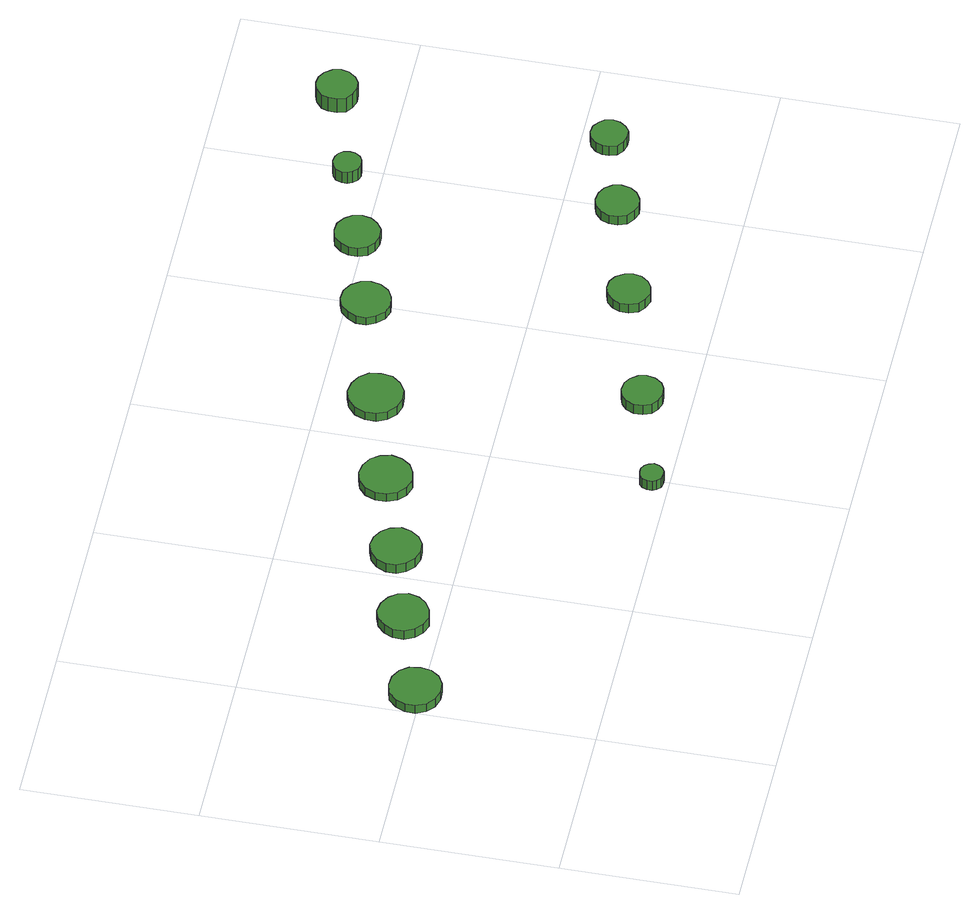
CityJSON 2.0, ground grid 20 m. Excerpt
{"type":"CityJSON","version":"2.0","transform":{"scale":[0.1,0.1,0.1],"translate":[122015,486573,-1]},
"CityObjects":{
"tree1":{"type":"SolitaryVegetationObject","attributes":{"function":"something"},"geometry":[{"type":"MultiSurface","lod":"1","boundaries":[[[0,1,2,3,4,5,6,7,8,9,10,11,12,13,14]],[[15,16,17,18,19,20,21,22,23,24,25,26,27,28,29]],[[0,29,28,1]],[[1,28,27,2]],[[2,27,26,3]],[[3,26,25,4]],[[4,25,24,5]],[[5,24,23,6]],[[6,23,22,7]],[[7,22,21,8]],[[8,21,20,9]],[[9,20,19,10]],[[10,19,18,11]],[[11,18,17,12]],[[12,17,16,13]],[[13,16,15,14]],[[14,15,29,0]]]}]},
"tree2":{"type":"SolitaryVegetationObject","attributes":{"function":"something"},"geometry":[{"type":"MultiSurface","lod":"1","boundaries":[[[30,31,32,33,34,35,36,37,38,39,40,41,42,43,44]],[[45,46,47,48,49,50,51,52,53,54,55,56,57,58,59]],[[30,59,58,31]],[[31,58,57,32]],[[32,57,56,33]],[[33,56,55,34]],[[34,55,54,35]],[[35,54,53,36]],[[36,53,52,37]],[[37,52,51,38]],[[38,51,50,39]],[[39,50,49,40]],[[40,49,48,41]],[[41,48,47,42]],[[42,47,46,43]],[[43,46,45,44]],[[44,45,59,30]]]}]},
"tree3":{"type":"SolitaryVegetationObject","attributes":{"function":"something"},"geometry":[{"type":"MultiSurface","lod":"1","boundaries":[[[60,61,62,63,64,65,66,67,68,69,70,71,72,73,74]],[[75,76,77,78,79,80,81,82,83,84,85,86,87,88,89]],[[60,89,88,61]],[[61,88,87,62]],[[62,87,86,63]],[[63,86,85,64]],[[64,85,84,65]],[[65,84,83,66]],[[66,83,82,67]],[[67,82,81,68]],[[68,81,80,69]],[[69,80,79,70]],[[70,79,78,71]],[[71,78,77,72]],[[72,77,76,73]],[[73,76,75,74]],[[74,75,89,60]]]}]},
"tree4":{"type":"SolitaryVegetationObject","attributes":{"function":"something"},"geometry":[{"type":"MultiSurface","lod":"1","boundaries":[[[90,91,92,93,94,95,96,97,98,99,100,101,102,103,104]],[[105,106,107,108,109,110,111,112,113,114,115,116,117,118,119]],[[90,119,118,91]],[[91,118,117,92]],[[92,117,116,93]],[[93,116,115,94]],[[94,115,114,95]],[[95,114,113,96]],[[96,113,112,97]],[[97,112,111,98]],[[98,111,110,99]],[[99,110,109,100]],[[100,109,108,101]],[[101,108,107,102]],[[102,107,106,103]],[[103,106,105,104]],[[104,105,119,90]]]}]},
"tree5":{"type":"SolitaryVegetationObject","attributes":{"function":"something"},"geometry":[{"type":"MultiSurface","lod":"1","boundaries":[[[120,121,122,123,124,125,126,127,128,129,130,131,132,133,134]],[[135,136,137,138,139,140,141,142,143,144,145,146,147,148,149]],[[120,149,148,121]],[[121,148,147,122]],[[122,147,146,123]],[[123,146,145,124]],[[124,145,144,125]],[[125,144,143,126]],[[126,143,142,127]],[[127,142,141,128]],[[128,141,140,129]],[[129,140,139,130]],[[130,139,138,131]],[[131,138,137,132]],[[132,137,136,133]],[[133,136,135,134]],[[134,135,149,120]]]}]},
"tree6":{"type":"SolitaryVegetationObject","attributes":{"function":"something"},"geometry":[{"type":"MultiSurface","lod":"1","boundaries":[[[150,151,152,153,154,155,156,157,158,159,160,161,162,163,164]],[[165,166,167,168,169,170,171,172,173,174,175,176,177,178,179]],[[150,179,178,151]],[[151,178,177,152]],[[152,177,176,153]],[[153,176,175,154]],[[154,175,174,155]],[[155,174,173,156]],[[156,173,172,157]],[[157,172,171,158]],[[158,171,170,159]],[[159,170,169,160]],[[160,169,168,161]],[[161,168,167,162]],[[162,167,166,163]],[[163,166,165,164]],[[164,165,179,150]]]}]},
"tree7":{"type":"SolitaryVegetationObject","attributes":{"function":"something"},"geometry":[{"type":"MultiSurface","lod":"1","boundaries":[[[180,181,182,183,184,185,186,187,188,189,190,191,192,193,194]],[[195,196,197,198,199,200,201,202,203,204,205,206,207,208,209]],[[180,209,208,181]],[[181,208,207,182]],[[182,207,206,183]],[[183,206,205,184]],[[184,205,204,185]],[[185,204,203,186]],[[186,203,202,187]],[[187,202,201,188]],[[188,201,200,189]],[[189,200,199,190]],[[190,199,198,191]],[[191,198,197,192]],[[192,197,196,193]],[[193,196,195,194]],[[194,195,209,180]]]}]},
"tree8":{"type":"SolitaryVegetationObject","attributes":{"function":"something"}},
"tree9":{"type":"SolitaryVegetationObject","attributes":{"function":"something"},"geometry":[{"type":"MultiSurface","lod":"1","boundaries":[[[210,211,212,213,214,215,216,217,218,219,220,221,222,223,224]],[[225,226,227,228,229,230,231,232,233,234,235,236,237,238,239]],[[210,239,238,211]],[[211,238,237,212]],[[212,237,236,213]],[[213,236,235,214]],[[214,235,234,215]],[[215,234,233,216]],[[216,233,232,217]],[[217,232,231,218]],[[218,231,230,219]],[[219,230,229,220]],[[220,229,228,221]],[[221,228,227,222]],[[222,227,226,223]],[[223,226,225,224]],[[224,225,239,210]]]}]},
"tree10":{"type":"SolitaryVegetationObject","attributes":{"function":"something"},"geometry":[{"type":"MultiSurface","lod":"1","boundaries":[[[240,241,242,243,244,245,246,247,248,249,250,251,252,253,254]],[[255,256,257,258,259,260,261,262,263,264,265,266,267,268,269]],[[240,269,268,241]],[[241,268,267,242]],[[242,267,266,243]],[[243,266,265,244]],[[244,265,264,245]],[[245,264,263,246]],[[246,263,262,247]],[[247,262,261,248]],[[248,261,260,249]],[[249,260,259,250]],[[250,259,258,251]],[[251,258,257,252]],[[252,257,256,253]],[[253,256,255,254]],[[254,255,269,240]]]}]},
"tree11":{"type":"SolitaryVegetationObject","attributes":{"function":"something"},"geometry":[{"type":"MultiSurface","lod":"1","boundaries":[[[270,271,272,273,274,275,276,277,278,279,280,281,282,283,284]],[[285,286,287,288,289,290,291,292,293,294,295,296,297,298,299]],[[270,299,298,271]],[[271,298,297,272]],[[272,297,296,273]],[[273,296,295,274]],[[274,295,294,275]],[[275,294,293,276]],[[276,293,292,277]],[[277,292,291,278]],[[278,291,290,279]],[[279,290,289,280]],[[280,289,288,281]],[[281,288,287,282]],[[282,287,286,283]],[[283,286,285,284]],[[284,285,299,270]]]}]},
"tree12":{"type":"SolitaryVegetationObject","attributes":{"function":"something"},"geometry":[{"type":"MultiSurface","lod":"1","boundaries":[[[300,301,302,303,304,305,306,307,308,309,310,311,312,313,314]],[[315,316,317,318,319,320,321,322,323,324,325,326,327,328,329]],[[300,329,328,301]],[[301,328,327,302]],[[302,327,326,303]],[[303,326,325,304]],[[304,325,324,305]],[[305,324,323,306]],[[306,323,322,307]],[[307,322,321,308]],[[308,321,320,309]],[[309,320,319,310]],[[310,319,318,311]],[[311,318,317,312]],[[312,317,316,313]],[[313,316,315,314]],[[314,315,329,300]]]}]},
"tree13":{"type":"SolitaryVegetationObject","attributes":{"function":"something"},"geometry":[{"type":"MultiSurface","lod":"1","boundaries":[[[330,331,332,333,334,335,336,337,338,339,340,341,342,343,344]],[[345,346,347,348,349,350,351,352,353,354,355,356,357,358,359]],[[330,359,358,331]],[[331,358,357,332]],[[332,357,356,333]],[[333,356,355,334]],[[334,355,354,335]],[[335,354,353,336]],[[336,353,352,337]],[[337,352,351,338]],[[338,351,350,339]],[[339,350,349,340]],[[340,349,348,341]],[[341,348,347,342]],[[342,347,346,343]],[[343,346,345,344]],[[344,345,359,330]]]}]},
"tree14":{"type":"SolitaryVegetationObject","attributes":{"function":"something"},"geometry":[{"type":"MultiSurface","lod":"1","boundaries":[[[360,361,362,363,364,365,366,367,368,369,370,371,372,373,374]],[[375,376,377,378,379,380,381,382,383,384,385,386,387,388,389]],[[360,389,388,361]],[[361,388,387,362]],[[362,387,386,363]],[[363,386,385,364]],[[364,385,384,365]],[[365,384,383,366]],[[366,383,382,367]],[[367,382,381,368]],[[368,381,380,369]],[[369,380,379,370]],[[370,379,378,371]],[[371,378,377,372]],[[372,377,376,373]],[[373,376,375,374]],[[374,375,389,360]]]}]},
"tree15":{"type":"SolitaryVegetationObject","attributes":{"function":"something"}},
"tree16":{"type":"SolitaryVegetationObject","attributes":{"function":"something"},"geometry":[{"type":"MultiSurface","lod":"1","boundaries":[[[390,391,392,393,394,395,396,397,398,399,400,401,402,403,404]],[[405,406,407,408,409,410,411,412,413,414,415,416,417,418,419]],[[390,419,418,391]],[[391,418,417,392]],[[392,417,416,393]],[[393,416,415,394]],[[394,415,414,395]],[[395,414,413,396]],[[396,413,412,397]],[[397,412,411,398]],[[398,411,410,399]],[[399,410,409,400]],[[400,409,408,401]],[[401,408,407,402]],[[402,407,406,403]],[[403,406,405,404]],[[404,405,419,390]]]}]}
},
"vertices":[
[58,207,17],[56,219,17],[49,229,17],[38,235,17],[26,236,17],[14,233,17],[5,224,17],[0,213,17],[0,201,17],[5,190,17],[14,182,17],[26,178,17],[38,179,17],[49,185,17],[56,195,17],[56,195,5],[49,185,5],[38,179,5],[26,178,5],[14,182,5],[5,190,5],[0,201,5],[0,213,5],[5,224,5],[14,233,5],[26,236,5],[38,235,5],[49,229,5],[56,219,5],[58,207,5],
[165,242,18],[162,254,18],[155,263,18],[145,269,18],[133,271,18],[122,267,18],[113,259,18],[108,248,18],[108,236,18],[113,225,18],[122,217,18],[133,213,18],[145,215,18],[155,221,18],[162,230,18],[162,230,5],[155,221,5],[145,215,5],[133,213,5],[122,217,5],[113,225,5],[108,236,5],[108,248,5],[113,259,5],[122,267,5],[133,271,5],[145,269,5],[155,263,5],[162,254,5],[165,242,5],
[262,270,18],[259,282,18],[252,291,18],[242,297,18],[230,299,18],[219,295,18],[210,287,18],[205,276,18],[205,264,18],[210,254,18],[219,246,18],[230,242,18],[242,243,18],[252,249,18],[259,259,18],[259,259,5],[252,249,5],[242,243,5],[230,242,5],[219,246,5],[210,254,5],[205,264,5],[205,276,5],[210,287,5],[219,295,5],[230,299,5],[242,297,5],[252,291,5],[259,282,5],[262,270,5],
[413,20,18],[411,26,18],[408,30,18],[403,33,18],[398,33,18],[392,32,18],[388,28,18],[386,23,18],[386,17,18],[388,12,18],[392,8,18],[398,7,18],[403,7,18],[408,10,18],[411,14,18],[411,14,4],[408,10,4],[403,7,4],[398,7,4],[392,8,4],[388,12,4],[386,17,4],[386,23,4],[388,28,4],[392,32,4],[398,33,4],[403,33,4],[408,30,4],[411,26,4],[413,20,4],
[369,303,17],[366,315,17],[359,325,17],[348,331,17],[336,333,17],[324,329,17],[315,321,17],[310,309,17],[310,297,17],[315,285,17],[324,277,17],[336,273,17],[348,275,17],[359,281,17],[366,291,17],[366,291,5],[359,281,5],[348,275,5],[336,273,5],[324,277,5],[315,285,5],[310,297,5],[310,309,5],[315,321,5],[324,329,5],[336,333,5],[348,331,5],[359,325,5],[366,315,5],[369,303,5],
[543,55,18],[541,64,18],[535,72,18],[527,77,18],[517,78,18],[508,75,18],[501,69,18],[497,60,18],[497,50,18],[501,41,18],[508,35,18],[517,32,18],[527,33,18],[535,37,18],[541,45,18],[541,45,4],[535,37,4],[527,33,4],[517,32,4],[508,35,4],[501,41,4],[497,50,4],[497,60,4],[501,69,4],[508,75,4],[517,78,4],[527,77,4],[535,72,4],[541,64,4],[543,55,4],
[489,339,17],[487,352,17],[479,362,17],[468,368,17],[455,370,17],[443,366,17],[433,357,17],[428,345,17],[428,332,17],[433,321,17],[443,312,17],[455,308,17],[468,309,17],[479,316,17],[487,326,17],[487,326,5],[479,316,5],[468,309,5],[455,308,5],[443,312,5],[433,321,5],[428,332,5],[428,345,5],[433,357,5],[443,366,5],[455,370,5],[468,368,5],[479,362,5],[487,352,5],[489,339,5],
[693,101,17],[691,110,17],[685,119,17],[677,124,17],[667,125,17],[657,122,17],[650,115,17],[646,106,17],[646,96,17],[650,86,17],[657,80,17],[667,76,17],[677,78,17],[685,83,17],[691,91,17],[691,91,4],[685,83,4],[677,78,4],[667,76,4],[657,80,4],[650,86,4],[646,96,4],[646,106,4],[650,115,4],[657,122,4],[667,125,4],[677,124,4],[685,119,4],[691,110,4],[693,101,4],
[624,378,17],[622,389,17],[615,399,17],[605,405,17],[593,406,17],[582,402,17],[574,394,17],[569,384,17],[569,372,17],[574,362,17],[582,354,17],[593,350,17],[605,352,17],[615,357,17],[622,367,17],[622,367,6],[615,357,6],[605,352,6],[593,350,6],[582,354,6],[574,362,6],[569,372,6],[569,384,6],[574,394,6],[582,402,6],[593,406,6],[605,405,6],[615,399,6],[622,389,6],[624,378,6],
[719,407,19],[717,418,19],[711,426,19],[702,432,19],[691,433,19],[681,430,19],[673,422,19],[669,413,19],[669,402,19],[673,392,19],[681,385,19],[691,382,19],[702,383,19],[711,389,19],[717,397,19],[717,397,6],[711,389,6],[702,383,6],[691,382,6],[681,385,6],[673,392,6],[669,402,6],[669,413,6],[673,422,6],[681,430,6],[691,433,6],[702,432,6],[711,426,6],[717,418,6],[719,407,6],
[823,140,17],[821,150,17],[815,158,17],[806,163,17],[796,164,17],[787,161,17],[779,154,17],[775,145,17],[775,135,17],[779,125,17],[787,119,17],[796,115,17],[806,117,17],[815,122,17],[821,130,17],[821,130,4],[815,122,4],[806,117,4],[796,115,4],[787,119,4],[779,125,4],[775,135,4],[775,145,4],[779,154,4],[787,161,4],[796,164,4],[806,163,4],[815,158,4],[821,150,4],[823,140,4],
[808,439,23],[807,446,23],[803,451,23],[797,454,23],[790,455,23],[784,453,23],[779,449,23],[776,442,23],[776,436,23],[779,430,23],[784,425,23],[790,423,23],[797,424,23],[803,427,23],[807,433,23],[807,433,6],[803,427,6],[797,424,6],[790,423,6],[784,425,6],[779,430,6],[776,436,6],[776,442,6],[779,449,6],[784,453,6],[790,455,6],[797,454,6],[803,451,6],[807,446,6],[808,439,6],
[918,169,18],[916,178,18],[911,184,18],[904,189,18],[895,190,18],[887,187,18],[880,181,18],[877,173,18],[877,165,18],[880,157,18],[887,151,18],[895,149,18],[904,149,18],[911,154,18],[916,161,18],[916,161,4],[911,154,4],[904,149,4],[895,149,4],[887,151,4],[880,157,4],[877,165,4],[877,173,4],[880,181,4],[887,187,4],[895,190,4],[904,189,4],[911,184,4],[916,178,4],[918,169,4],
[925,473,27],[923,482,27],[917,490,27],[909,495,27],[900,496,27],[891,493,27],[883,486,27],[880,478,27],[880,468,27],[883,459,27],[891,453,27],[900,450,27],[909,451,27],[917,456,27],[923,464,27],[923,464,6],[917,456,6],[909,451,6],[900,450,6],[891,453,6],[883,459,6],[880,468,6],[880,478,6],[883,486,6],[891,493,6],[900,496,6],[909,495,6],[917,490,6],[923,482,6],[925,473,6]
]}
